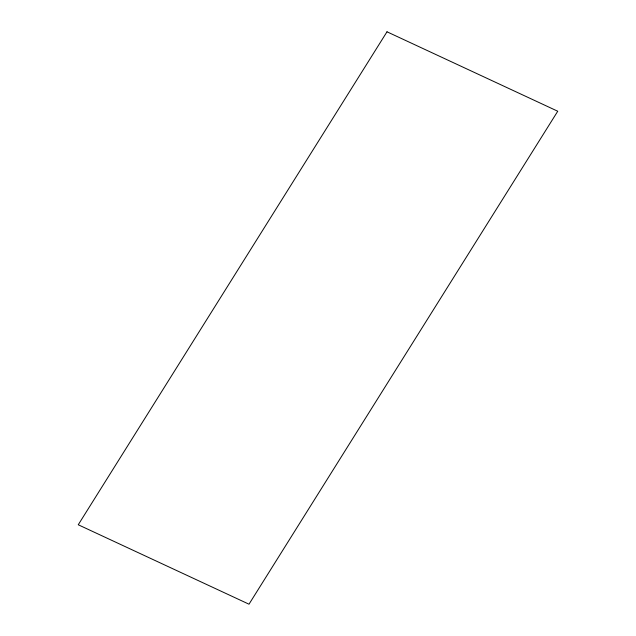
<?xml version="1.0" encoding="UTF-8"?>
<svg xmlns="http://www.w3.org/2000/svg" width="636" height="636" viewBox="0 0 636 636"><rect width="100%" height="100%" fill="white"/><g stroke="black" fill="none" stroke-linecap="round" stroke-linejoin="round"><path stroke-width="0.95" d="M386.998 31.8L78.252 524.764L249.002 604.2L557.748 111.236L386.998 31.8"/></g></svg>
